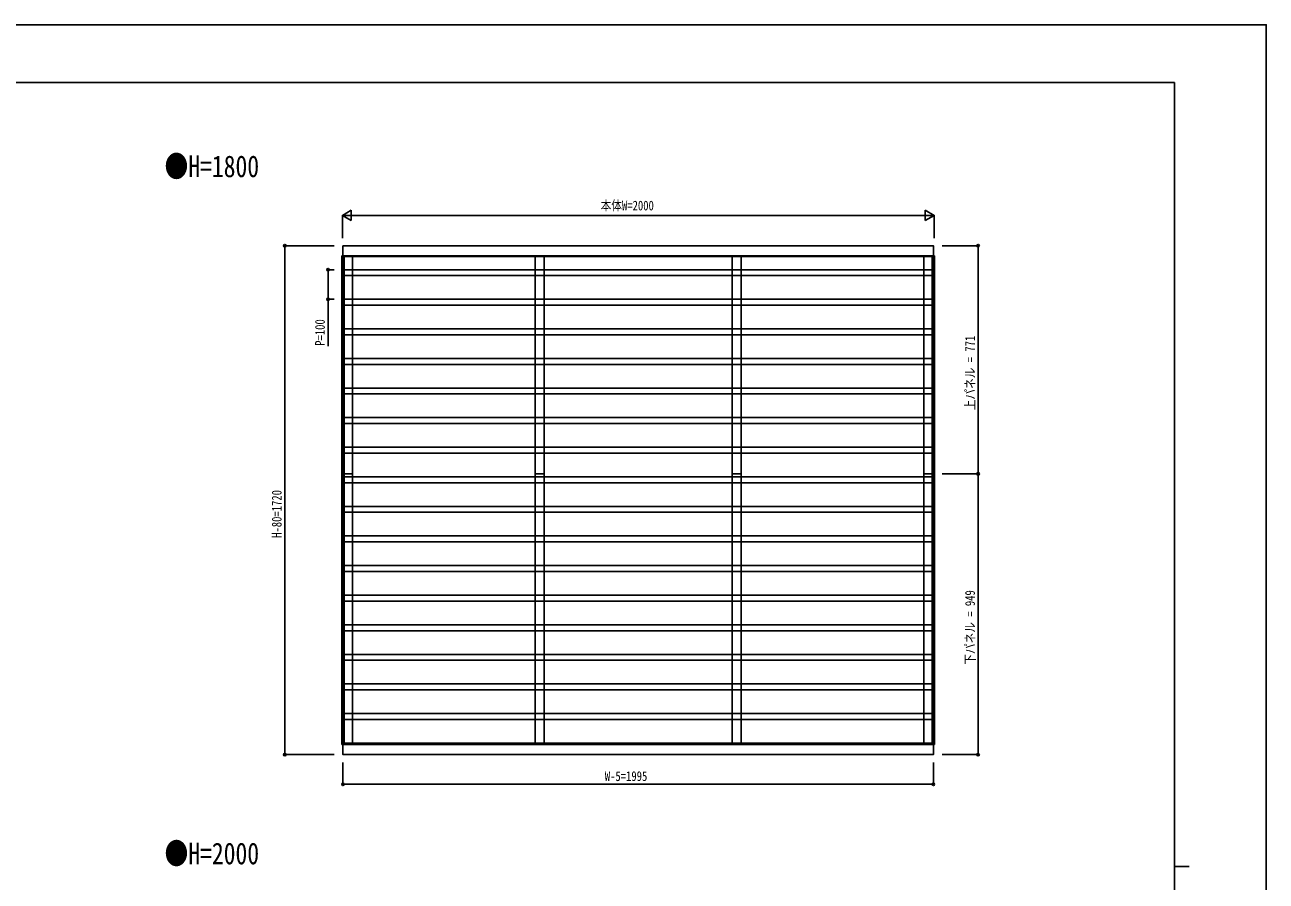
# Model space of a CAD drawing. Units: millimetres, scale not verified. Extents: x -4205 to 4205, y -2970 to 2970.
# Drawn here: x 11 to 4205, y 76 to 2970 of the extents above; entities that cross this region are included whole.
import ezdxf
from ezdxf.enums import TextEntityAlignment as Align

# ---------------------------------------------------------------- set-up
doc = ezdxf.new("R2010")
doc.units = ezdxf.units.MM
doc.header["$LTSCALE"] = 16
for name, color, linetype in [('0-1_USER1', 3, 'Continuous'), ('0-2_YKK_A1', 4, 'Continuous'), ('0-3_YKK_D', 6, 'Continuous'), ('0-4_YKK_ZWAK', 7, 'Continuous')]:
    doc.layers.add(name, color=color, linetype=linetype)
doc.styles.add('ＭＳ ゴシック', font='')
doc.styles.get('ＭＳ ゴシック').set_extended_font_data('MS Gothic')

msp = doc.modelspace()

# ---------------------------------------------------------------- linework, layer by layer
at = {"layer": '0-2_YKK_A1'}
for p, q in [((1082.41, 2188.86), (1089.61, 2188.86)), ((1082.41, 2188.86), (1082.41, 537.86)), ((1084.61, 2188.86), (1084.61, 537.86)), ((1086.61, 2189.36), (1086.61, 2188.86)), ((3076.61, 2187.36), (1089.61, 2187.36)), ((1117.61, 537.36), (1117.61, 2189.36)), ((1735.61, 537.36), (1735.61, 2189.36)), ((1765.61, 537.36), (1765.61, 2189.36)), ((2400.61, 537.36), (2400.61, 2189.36)), ((2430.61, 537.36), (2430.61, 2189.36)), ((3048.61, 537.36), (3048.61, 2189.36)), ((3083.81, 2188.86), (3076.61, 2188.86)), ((3079.61, 2189.36), (3079.61, 2188.86)), ((3081.61, 2188.86), (3081.61, 537.86)), ((3083.81, 2188.86), (3083.81, 537.86)), ((3076.61, 2142.36), (1089.61, 2142.36)), ((3076.61, 2122.36), (1089.61, 2122.36)), ((3076.61, 2042.36), (1089.61, 2042.36)), ((3076.61, 2022.36), (1089.61, 2022.36)), ((3076.61, 1942.36), (1089.61, 1942.36)), ((3076.61, 1922.36), (1089.61, 1922.36)), ((3076.61, 1842.36), (1089.61, 1842.36)), ((3076.61, 1822.36), (1089.61, 1822.36)), ((3076.61, 1742.36), (1089.61, 1742.36)), ((3076.61, 1722.36), (1089.61, 1722.36)), ((3076.61, 1642.36), (1089.61, 1642.36)), ((3076.61, 1622.36), (1089.61, 1622.36)), ((3076.61, 1542.36), (1089.61, 1542.36)), ((3076.61, 1522.36), (1089.61, 1522.36)), ((1117.61, 1452.36), (1089.61, 1452.36)), ((3076.61, 1442.36), (1089.61, 1442.36)), ((1765.61, 1452.36), (1735.61, 1452.36)), ((2430.61, 1452.36), (2400.61, 1452.36)), ((3076.61, 1452.36), (3048.61, 1452.36)), ((3076.61, 1422.36), (1089.61, 1422.36)), ((3076.61, 1342.36), (1089.61, 1342.36)), ((3076.61, 1322.36), (1089.61, 1322.36)), ((3076.61, 1242.36), (1089.61, 1242.36)), ((3076.61, 1222.36), (1089.61, 1222.36)), ((3076.61, 1142.36), (1089.61, 1142.36)), ((3076.61, 1122.36), (1089.61, 1122.36)), ((3076.61, 1042.36), (1089.61, 1042.36)), ((3076.61, 1022.36), (1089.61, 1022.36)), ((3076.61, 942.36), (1089.61, 942.36)), ((3076.61, 922.36), (1089.61, 922.36)), ((3076.61, 842.36), (1089.61, 842.36)), ((3076.61, 822.36), (1089.61, 822.36)), ((3076.61, 742.36), (1089.61, 742.36)), ((3076.61, 722.36), (1089.61, 722.36)), ((3076.61, 642.36), (1089.61, 642.36)), ((3076.61, 622.36), (1089.61, 622.36)), ((1087.61, 537.86), (1087.61, 537.36)), ((3076.61, 542.36), (1089.61, 542.36)), ((3078.61, 537.86), (3078.61, 537.36))]:
    msp.add_line(p, q, dxfattribs=at)
for points in [[(1085.61, 2223.36), (3080.61, 2223.36), (3080.61, 2189.36), (1085.61, 2189.36)], [(1085.61, 537.36), (3080.61, 537.36), (3080.61, 503.36), (1085.61, 503.36)]]:
    msp.add_lwpolyline(points, close=True, dxfattribs=at)
for points in [[(1089.61, 2188.86), (1089.61, 537.86), (1082.41, 537.86)], [(3076.61, 2188.86), (3076.61, 537.86), (3083.81, 537.86)]]:
    msp.add_lwpolyline(points, dxfattribs=at)
at = {"layer": '0-3_YKK_D'}
for p, q in [((1083.61, 2325.86), (1113.92, 2343.36)), ((1083.61, 2249.36), (1083.61, 2326.86)), ((1083.61, 2325.86), (1113.92, 2308.36)), ((1083.61, 2325.86), (1144.24, 2325.86)), ((1113.92, 2308.36), (1113.92, 2343.36)), ((3048.61, 2325.86), (1118.61, 2325.86)), ((3083.61, 2325.86), (3022.99, 2325.86)), ((3083.61, 2325.86), (3053.3, 2343.36)), ((3053.3, 2343.36), (3053.3, 2308.36)), ((3083.61, 2325.86), (3053.3, 2308.36)), ((3083.61, 2249.36), (3083.61, 2326.86)), ((1056.41, 2223.36), (888.11, 2223.36)), ((889.11, 503.36), (889.11, 2223.36)), ((3109.81, 2223.36), (3232.61, 2223.36)), ((3231.61, 1452.36), (3231.61, 2223.36)), ((1056.41, 2142.36), (1034.2, 2142.36)), ((1056.41, 2042.36), (1034.2, 2042.36)), ((3109.81, 1452.36), (3232.61, 1452.36)), ((3109.81, 1452.36), (3232.61, 1452.36)), ((3231.61, 1452.36), (3231.61, 503.36)), ((1056.41, 503.36), (888.11, 503.36)), ((3109.81, 503.36), (3232.61, 503.36)), ((1085.61, 477.36), (1085.61, 402.36)), ((3080.61, 477.36), (3080.61, 402.36)), ((1085.61, 403.36), (3080.61, 403.36))]:
    msp.add_line(p, q, dxfattribs=at)
msp.add_lwpolyline([(1035.2, 2142.36), (1035.2, 2042.36), (1035.2, 1884.16)], dxfattribs=at)
for centre in [(889.11, 2223.36), (3231.61, 2223.36), (1035.2, 2142.36), (1035.2, 2042.36), (3231.61, 1452.36), (3231.61, 1452.36), (889.11, 503.36), (3231.61, 503.36), (1085.61, 403.36), (3080.61, 403.36)]:
    msp.add_circle(centre, 4.25, dxfattribs=at)
at = {"layer": '0-4_YKK_ZWAK'}
for p, q in [((3895.02, 2775), (-3904.98, 2775)), ((3895.02, 2775), (3895.02, -2525)), ((3895.02, 125), (3945.02, 125))]:
    msp.add_line(p, q, dxfattribs=at)
msp.add_lwpolyline([(-4205, -2970), (4205, -2970), (4205, 2970), (-4205, 2970)], close=True, dxfattribs=at)

# ---------------------------------------------------------------- texts
at = {"layer": '0-1_USER1', "style": 'ＭＳ ゴシック', "width": 0.8}
for s, p in [('●H=1800', (482.99, 2433.19)), ('●H=2000', (482.99, 110.83))]:
    msp.add_text(s, height=73.31, dxfattribs=at).set_placement(p, align=Align.BOTTOM_LEFT)
at = {"layer": '0-3_YKK_D', "style": 'ＭＳ ゴシック', "width": 0.8}
for s, p in [('本体W=2000', (1956.41, 2332.86)), ('W-5=1995', (1970.31, 404.36))]:
    msp.add_text(s, height=32.99, dxfattribs=at).set_placement(p, align=Align.BOTTOM_LEFT)
for s, p in [('P=100', (1034.2, 1885.16)), ('上パネル = 771', (3230.61, 1667.46)), ('H-80=1720', (888.11, 1236.16)), ('下パネル = 949', (3230.61, 807.46))]:
    msp.add_text(s, height=32.99, rotation=90, dxfattribs=at).set_placement(p, align=Align.BOTTOM_LEFT)

doc.saveas('drawing.dxf')
